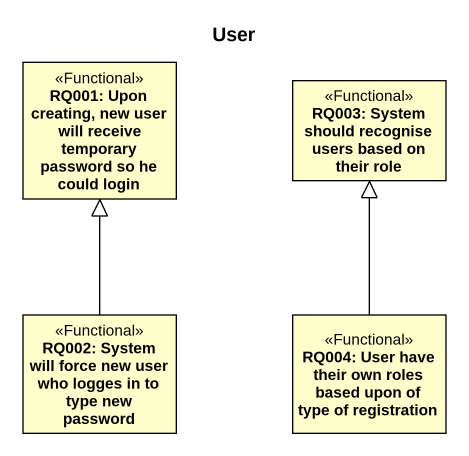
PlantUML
@startuml
title User
hide circle
hide empty members
class "RQ001: Upon creating, new user will receive temporary password so he could login" as RQ001_Upon_creating_new <<Functional>>
class "RQ003: System should recognise users based on their role" as RQ003_System_should <<Functional>>
class "RQ002: System will force new user who logges in to type new password" as RQ002_System_will_force_new <<Functional>>
class "RQ004: User have their own roles based upon of type of registration" as RQ004_User_have_their_own <<Functional>>
RQ002_System_will_force_new -up-|> RQ001_Upon_creating_new
RQ004_User_have_their_own -up-|> RQ003_System_should
@enduml
